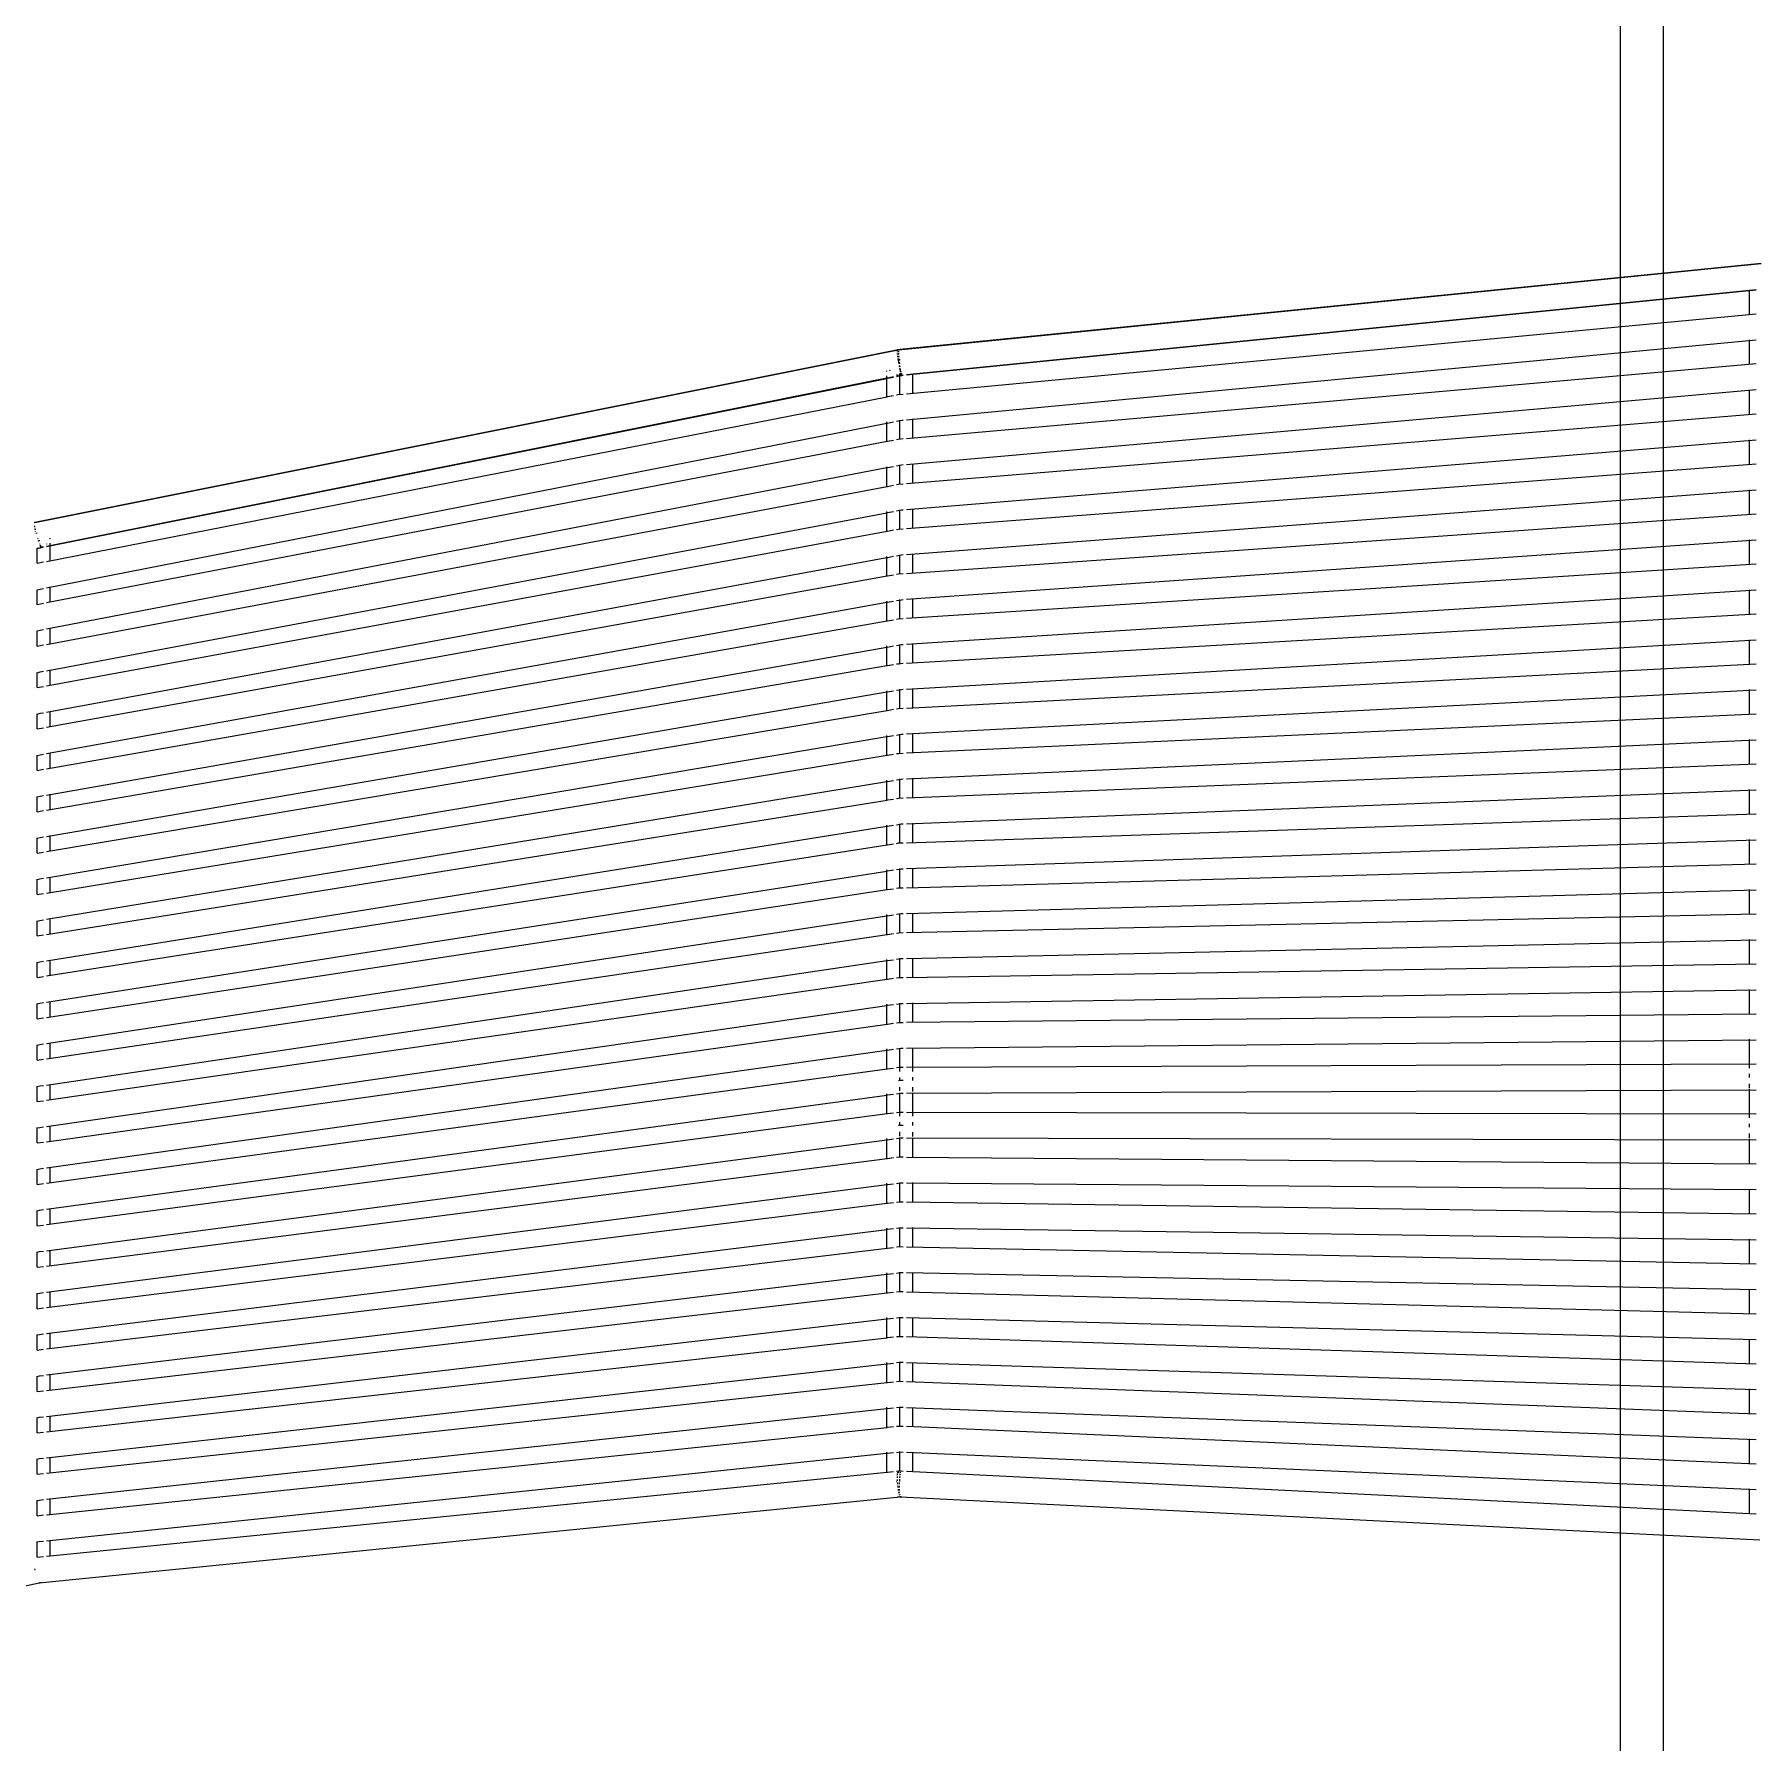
# Model space of a CAD drawing. Header units: millimetres. Extents: x 886808 to 1650903, y -1008069 to 230892.
# Drawn here: x 1043483 to 1045481, y -407367 to -405387 of the extents above; entities that cross this region are included whole.
import ezdxf

# ---------------------------------------------------------------- set-up
doc = ezdxf.new("R2010")
doc.units = ezdxf.units.MM
doc.layers.get('0').update_dxf_attribs({"lineweight": 0})
doc.layers.add('03- Net Cua- 153', color=153, linetype='Continuous', lineweight=9)
doc.layers.add('A_Dim', color=8, linetype='Continuous', lineweight=5)

# ---------------------------------------------------------------- blocks, each defined once
blk = doc.blocks.new('A$C14C457CE')
for p, q in [((3813.5, 3730), (4813.5, 3830)), ((4813.5, 3830), (3815.1, 3730.1)), ((3822.5, 3700.8), (4807.5, 3799.3)), ((4807.5, 3799.3), (3822.5, 3700.8)), ((4800, 3798.6), (4800, 3799.2)), ((4800, 3798.5), (4800, 3798.6)), ((4800, 3770.8), (4800, 3798.5)), ((3822.5, 3678.9), (4807.5, 3771.5)), ((3822.5, 3648.8), (4807.5, 3741.3)), ((4800, 3740.6), (4800, 3741.3)), ((4800, 3712.8), (4800, 3740.6)), ((2812.1, 3529.8), (3811, 3729.5)), ((3811, 3729.5), (2812.2, 3529.7)), ((3810.2, 3729.2), (3811.1, 3729.6)), ((3811.1, 3729.6), (3812, 3729.7)), ((3811.6, 3729.7), (3812.1, 3729.8)), ((3811.7, 3728), (3811.7, 3727.9)), ((3811.7, 3727.9), (3811.8, 3727)), ((3811.8, 3729.4), (3811.8, 3729.3)), ((3811.8, 3729.3), (3811.8, 3728.8)), ((3812, 3729.7), (3811.9, 3729.6)), ((3811.9, 3725.8), (3811.9, 3725.5)), ((3811.9, 3725.5), (3812, 3724.4)), ((3812.1, 3729.8), (3812, 3729.8)), ((3812, 3729.8), (3812.1, 3729.8)), ((3812, 3729.8), (3812, 3729.7)), ((3812, 3729.8), (3812.1, 3729.8)), ((3812.1, 3729.6), (3812, 3729.7)), ((3812.3, 3729.6), (3812.1, 3729.8)), ((3812.1, 3729.8), (3812.1, 3729.8)), ((3812.9, 3729.9), (3812.2, 3729.7)), ((3812.2, 3729.7), (3812.8, 3729.8)), ((3812.2, 3722.9), (3812.3, 3722.5)), ((3812.3, 3722.5), (3812.5, 3721.2)), ((3812.7, 3719.9), (3812.8, 3718.9)), ((3812.8, 3718.9), (3813.3, 3716.1)), ((3813.5, 3730), (3812.9, 3729.9)), ((3812.9, 3718.4), (3813.4, 3718.4)), ((3813.3, 3728.3), (3813.3, 3728)), ((3813.3, 3728), (3813.4, 3727.2)), ((3813.4, 3729.6), (3813.4, 3729.5)), ((3813.4, 3729.5), (3813.4, 3729)), ((3813.4, 3726), (3813.4, 3725.7)), ((3813.4, 3725.7), (3813.5, 3724.6)), ((3813.4, 3715.6), (3813.5, 3715.1)), ((3813.5, 3730), (3813.5, 3730)), ((3813.5, 3730), (3813.5, 3730)), ((3813.5, 3730), (3813.5, 3729.9)), ((3813.9, 3730), (3813.5, 3730)), ((3813.5, 3715.1), (3813.8, 3713.7)), ((3813.6, 3723), (3813.6, 3722.6)), ((3813.6, 3722.6), (3813.7, 3721.3)), ((3813.6, 3718.4), (3813.9, 3718.5)), ((3813.8, 3719.5), (3813.9, 3719)), ((3813.9, 3730), (3815, 3730.1)), ((3813.9, 3719), (3814, 3717.6)), ((3814.2, 3715.7), (3814.3, 3715.1)), ((3814.3, 3715.1), (3814.4, 3713.7)), ((3814.6, 3718.5), (3815, 3718.5)), ((3815, 3730.1), (3815.1, 3730.1)), ((3815, 3718.5), (3815.2, 3718.5)), ((3800, 3696.9), (2825.6, 3502)), ((2825.6, 3501.9), (3800, 3696.8)), ((3800, 3704.7), (3800, 3705.7)), ((3800, 3675.5), (3800, 3699.6)), ((3807.5, 3698.4), (3800.5, 3697)), ((3800.5, 3696.9), (3807.5, 3698.3)), ((3803.7, 3705.5), (3803, 3706.3)), ((3813.1, 3700.4), (3811.1, 3700.6)), ((3811.1, 3699), (3817.2, 3700.3)), ((3817.1, 3700.3), (3811.1, 3699.1)), ((3814.2, 3711.8), (3814.3, 3711.3)), ((3814.3, 3711.3), (3814.6, 3710)), ((3814.6, 3711.8), (3814.7, 3711.2)), ((3814.7, 3711.2), (3814.8, 3710)), ((3814.9, 3708.7), (3815, 3708.5)), ((3815, 3708.4), (3815, 3708.2)), ((3815, 3707.7), (3815, 3708.4)), ((3815, 3707.7), (3815, 3708.4)), ((3815, 3708.2), (3815, 3708.2)), ((3815, 3708.2), (3815.2, 3707.8)), ((3815, 3708.2), (3815.1, 3707.7)), ((3815, 3700.7), (3815, 3702.6)), ((3815, 3700.7), (3815, 3702.6)), ((3815, 3678.2), (3815, 3700.4)), ((3815, 3678.2), (3815, 3699.9)), ((3815.1, 3707.6), (3815.4, 3705.4)), ((3815.2, 3707.7), (3815.5, 3706.7)), ((3815.5, 3705), (3815.5, 3704.6)), ((3815.5, 3704.6), (3815.6, 3703.8)), ((3815.8, 3702.8), (3815.9, 3702.2)), ((3815.9, 3705.1), (3816, 3704.7)), ((3815.9, 3702.2), (3816.2, 3701)), ((3816, 3704.6), (3816.3, 3704)), ((3816.2, 3702.7), (3816.4, 3701)), ((3816.2, 3700.8), (3816.2, 3700.7)), ((3816.2, 3700.7), (3816.3, 3700.6)), ((3816.6, 3701.1), (3816.6, 3701.3)), ((3816.6, 3700.2), (3818.9, 3700.4)), ((3816.7, 3702.6), (3816.8, 3702.4)), ((3816.8, 3702.4), (3816.9, 3702)), ((3818.9, 3700.5), (3817.1, 3700.3)), ((3817.2, 3700.3), (3817.7, 3700.4)), ((3817.4, 3701), (3817.4, 3700.9)), ((3817.4, 3700.9), (3817.5, 3700.8)), ((4807.5, 3713.5), (3822.5, 3626.8)), ((3830, 3701.6), (3830, 3701.8)), ((3830, 3701.5), (3830, 3701.6)), ((3830, 3679.6), (3830, 3701.5)), ((2825.6, 3484.5), (3800.2, 3675.5)), ((3800.5, 3675.6), (3807.5, 3676.9)), ((3811.1, 3677.6), (3812.8, 3678)), ((3812.8, 3678), (3818.9, 3678.5)), ((4807.5, 3683.4), (3822.5, 3596.7)), ((4800, 3682.8), (4800, 3683.4)), ((4800, 3654.9), (4800, 3682.8)), ((3822.5, 3574.8), (4807.5, 3655.5)), ((2825.6, 3453.9), (3800, 3644.9)), ((3800, 3623.5), (3800, 3646.2)), ((3800.5, 3645), (3807.5, 3646.4)), ((3811.1, 3647.1), (3817.2, 3648.2)), ((3815, 3626.2), (3815, 3648.3)), ((3815, 3626.2), (3815, 3647.8)), ((3817.2, 3648.2), (3818.9, 3648.4)), ((3830, 3649.5), (3830, 3649.8)), ((3830, 3627.5), (3830, 3649.5)), ((3800.1, 3623.5), (2825.6, 3436.4)), ((3807.5, 3624.9), (3800.5, 3623.6)), ((3813, 3626), (3811.1, 3625.6)), ((3818.9, 3626.5), (3813, 3626)), ((3822.5, 3544.7), (4807.5, 3625.4)), ((4800, 3624.8), (4800, 3625.4)), ((4800, 3597), (4800, 3624.8)), ((3817, 3596.2), (3811.1, 3595.1)), ((3815, 3574.2), (3815, 3596.4)), ((3815, 3574.2), (3815, 3595.9)), ((3818.9, 3596.4), (3817, 3596.2)), ((3822.5, 3522.7), (4807.5, 3597.6)), ((3830, 3597.4), (3830, 3597.7)), ((3830, 3575.4), (3830, 3597.4)), ((3800, 3593), (2825.6, 3405.9)), ((3800, 3571.6), (3800, 3594.2)), ((3807.5, 3594.4), (3800.5, 3593.1)), ((2825.6, 3388.4), (3800.2, 3571.6)), ((3800.5, 3571.6), (3807.5, 3573)), ((3811.1, 3573.6), (3813, 3574)), ((3813, 3574), (3818.9, 3574.5)), ((3822.5, 3492.6), (4807.5, 3567.5)), ((4800, 3566.9), (4800, 3567.5)), ((4800, 3539.1), (4800, 3566.9)), ((2825.6, 3357.8), (3800, 3541)), ((3800, 3519.6), (3800, 3542.4)), ((3800.5, 3541.1), (3807.5, 3542.4)), ((3811.1, 3543.1), (3817, 3544.2)), ((3815, 3522.2), (3815, 3544.3)), ((3815, 3522.2), (3815, 3543.8)), ((3817, 3544.2), (3818.9, 3544.4)), ((3822.5, 3470.7), (4807.5, 3539.6)), ((3830, 3545.3), (3830, 3545.6)), ((3830, 3523.3), (3830, 3545.3)), ((2812, 3529.7), (2811.6, 3529.7)), ((2812, 3529.8), (2811.9, 3529.6)), ((2811.9, 3525.8), (2811.9, 3525.5)), ((2811.9, 3525.5), (2812, 3524.4)), ((2812.1, 3529.8), (2812, 3529.8)), ((2812, 3529.8), (2812.1, 3529.8)), ((2812.1, 3529.8), (2812, 3529.8)), ((2812.1, 3529.6), (2812, 3529.7)), ((2812.1, 3529.8), (2812.1, 3529.8)), ((2812.3, 3529.6), (2812.1, 3529.8)), ((2812.1, 3522.8), (2812.2, 3522.3)), ((2812.2, 3529.7), (2814, 3530)), ((2812.2, 3522.9), (2812.3, 3522.5)), ((2812.2, 3522.3), (2812.4, 3521.7)), ((2812.3, 3522.5), (2812.5, 3521.2)), ((2812.7, 3519.4), (2812.8, 3518.9)), ((2813.5, 3517.5), (2815, 3517.6)), ((2825.6, 3340.3), (3800.2, 3519.6)), ((3800.5, 3519.7), (3807.5, 3521)), ((3811.1, 3521.6), (3813.1, 3522)), ((3813.1, 3522), (3818.9, 3522.4)), ((2815, 3499.5), (2818.4, 3500.5)), ((2818.4, 3500.5), (2815, 3499.5)), ((2815, 3482.4), (2815, 3499.8)), ((2815, 3482.4), (2815, 3499.5)), ((2815.4, 3511.5), (2815.4, 3511.4)), ((2815.4, 3511.4), (2815.6, 3510.7)), ((2816.2, 3508.9), (2816.3, 3508.5)), ((2816.2, 3508.9), (2816.5, 3508)), ((2816.8, 3509), (2817.1, 3508.1)), ((2817.7, 3508.3), (2817.5, 3509.2)), ((2817.7, 3508.3), (2817.5, 3509.2)), ((2817.5, 3505), (2817.5, 3505)), ((2817.5, 3505), (2817.6, 3504.7)), ((2818.1, 3503.2), (2818.3, 3502.7)), ((2818.2, 3503), (2818.2, 3503.2)), ((2818.3, 3502.7), (2818.8, 3501.5)), ((2818.5, 3500.6), (2818.4, 3500.5)), ((2818.4, 3500.5), (2818.6, 3500.5)), ((2818.5, 3503.3), (2819.1, 3501.6)), ((2822.5, 3501.4), (2818.5, 3500.6)), ((2818.6, 3500.5), (2818.7, 3500.5)), ((2818.7, 3500.5), (2822.5, 3501.3)), ((2818.7, 3500.5), (2819.2, 3500.7)), ((2819.1, 3502.7), (2818.9, 3503.4)), ((2818.9, 3501.3), (2819, 3501.2)), ((2819, 3501.2), (2819, 3501.2)), ((2819.3, 3501.6), (2819.1, 3502.7)), ((2825.8, 3504.8), (2825.6, 3504.5)), ((2829.5, 3511.2), (2829.2, 3510.6)), ((2829.5, 3511.6), (2829.5, 3511.2)), ((2830, 3510.7), (2830, 3511.7)), ((2830, 3503.7), (2830, 3505.6)), ((2830, 3502.8), (2830, 3502.9)), ((2830, 3485.3), (2830, 3502.8)), ((3822.5, 3440.6), (4807.5, 3509.6)), ((4800, 3509), (4800, 3509.6)), ((4800, 3481.2), (4800, 3509)), ((2815, 3482.4), (2822.5, 3483.9)), ((2825.6, 3309.8), (3800, 3489.1)), ((3800, 3467.7), (3800, 3490.4)), ((3800.5, 3489.2), (3807.5, 3490.5)), ((3811.1, 3491.1), (3816.9, 3492.2)), ((3815, 3470.1), (3815, 3492.3)), ((3815, 3470.1), (3815, 3491.9)), ((3816.9, 3492.2), (3818.9, 3492.4)), ((3822.5, 3418.6), (4807.5, 3481.7)), ((3830, 3493.2), (3830, 3493.5)), ((3830, 3471.2), (3830, 3493.2)), ((2825.6, 3292.3), (3800.2, 3467.7)), ((3800.5, 3467.7), (3807.5, 3469)), ((3811.1, 3469.7), (3813.1, 3470)), ((3813.1, 3470), (3818.9, 3470.4)), ((2815, 3451.5), (2818.6, 3452.5)), ((2815, 3434.4), (2815, 3451.8)), ((2815, 3434.4), (2815, 3451.5)), ((2822.5, 3435.8), (2815, 3434.4)), ((2818.6, 3452.5), (2822.5, 3453.3)), ((2825.6, 3261.8), (3800, 3437.2)), ((2830, 3454.8), (2830, 3454.9)), ((2830, 3437.2), (2830, 3454.8)), ((3800, 3415.7), (3800, 3438.5)), ((3800.5, 3437.3), (3807.5, 3438.5)), ((3811.1, 3439.2), (3816.9, 3440.2)), ((3815, 3418.1), (3815, 3440.3)), ((3815, 3418.1), (3815, 3439.9)), ((3816.9, 3440.2), (3818.9, 3440.3)), ((3822.5, 3388.6), (4807.5, 3451.6)), ((3830, 3441.1), (3830, 3441.4)), ((3830, 3419.1), (3830, 3441.1)), ((4800, 3451.1), (4800, 3451.7)), ((4800, 3423.3), (4800, 3451.1)), ((2825.6, 3244.2), (3800.2, 3415.7)), ((3800.5, 3415.8), (3807.5, 3417)), ((3811.1, 3417.7), (3813.2, 3418)), ((3813.2, 3418), (3818.9, 3418.4)), ((3822.5, 3366.6), (4807.5, 3423.7)), ((2818.5, 3404.5), (2815, 3403.5)), ((2815, 3386.4), (2815, 3403.9)), ((2815, 3386.4), (2815, 3403.5)), ((2822.5, 3405.3), (2818.5, 3404.5)), ((2830, 3389.2), (2830, 3406.7)), ((2815, 3386.4), (2822.5, 3387.8)), ((2825.6, 3213.7), (3800, 3385.2)), ((3800, 3363.7), (3800, 3386.6)), ((3800.5, 3385.3), (3807.5, 3386.6)), ((3811.1, 3387.2), (3816.8, 3388.2)), ((3815, 3366.1), (3815, 3388.3)), ((3815, 3366.1), (3815, 3387.9)), ((3816.8, 3388.2), (3818.9, 3388.3)), ((3822.5, 3336.5), (4807.5, 3393.7)), ((3830, 3389), (3830, 3389.4)), ((3830, 3367), (3830, 3389)), ((4800, 3393.2), (4800, 3393.8)), ((4800, 3365.3), (4800, 3393.2)), ((2815, 3355.5), (2818.5, 3356.5)), ((2815, 3338.4), (2815, 3355.9)), ((2818.5, 3356.5), (2822.5, 3357.3)), ((2825.6, 3196.2), (3800, 3363.7)), ((2830, 3358.7), (2830, 3358.8)), ((2830, 3341.1), (2830, 3358.7)), ((3800, 3363.7), (3800.2, 3363.8)), ((3800.5, 3363.8), (3807.5, 3365)), ((3811.1, 3365.7), (3813.3, 3366)), ((3813.3, 3366), (3818.9, 3366.4)), ((3822.5, 3314.5), (4807.5, 3365.7)), ((2815, 3338.4), (2815, 3355.5)), ((2815, 3338.4), (2822.5, 3339.7)), ((3811.1, 3335.2), (3816.7, 3336.2)), ((3815, 3314.1), (3815, 3336.4)), ((3815, 3314.1), (3815, 3335.9)), ((3816.7, 3336.2), (3818.9, 3336.3)), ((3822.5, 3284.5), (4807.5, 3335.7)), ((3830, 3337), (3830, 3337.3)), ((3830, 3314.9), (3830, 3337)), ((4800, 3335.3), (4800, 3335.9)), ((2825.6, 3165.7), (3800, 3333.3)), ((3800, 3311.8), (3800, 3334.7)), ((3800.5, 3333.4), (3807.5, 3334.6)), ((4800, 3307.4), (4800, 3335.3)), ((2815, 3307.5), (2818.4, 3308.5)), ((2815, 3290.4), (2815, 3308)), ((2815, 3290.4), (2815, 3308)), ((2818.4, 3308.5), (2822.5, 3309.2)), ((2825.6, 3148.1), (3800.2, 3311.8)), ((2830, 3310.6), (2830, 3310.7)), ((2830, 3293.1), (2830, 3310.6)), ((3800.5, 3311.9), (3807.5, 3313.1)), ((3811.1, 3313.7), (3813.3, 3314)), ((3813.3, 3314), (3818.9, 3314.3)), ((3822.5, 3262.5), (4807.5, 3307.8)), ((2815, 3290.4), (2822.5, 3291.7)), ((2825.6, 3117.7), (3800, 3281.4)), ((3800, 3259.8), (3800, 3282.8)), ((3800.5, 3281.5), (3807.5, 3282.6)), ((3811.1, 3283.2), (3816.7, 3284.2)), ((3815, 3262.1), (3815, 3284.4)), ((3815, 3262.1), (3815, 3283.9)), ((3816.7, 3284.2), (3818.9, 3284.3)), ((3822.5, 3232.4), (4807.5, 3277.8)), ((3830, 3284.9), (3830, 3285.2)), ((3830, 3262.8), (3830, 3284.9)), ((4800, 3277.4), (4800, 3278)), ((4800, 3249.5), (4800, 3277.4)), ((2815, 3259.5), (2818.4, 3260.5)), ((2815, 3242.3), (2815, 3259.9)), ((2815, 3242.3), (2815, 3259.5)), ((2818.4, 3260.5), (2822.5, 3261.2)), ((2825.6, 3100), (3800.2, 3259.9)), ((2830, 3262.6), (2830, 3262.7)), ((2830, 3245), (2830, 3262.6)), ((3800.5, 3259.9), (3807.5, 3261.1)), ((3811.1, 3261.7), (3813.4, 3262)), ((3813.4, 3262), (3818.9, 3262.3)), ((2815, 3242.3), (2822.5, 3243.7)), ((3822.5, 3210.4), (4807.5, 3249.8)), ((2825.6, 3069.7), (3800, 3229.5)), ((3800, 3207.9), (3800, 3230.9)), ((3800.5, 3229.5), (3807.5, 3230.7)), ((3811.1, 3231.3), (3816.6, 3232.2)), ((3815, 3210.1), (3815, 3232.4)), ((3815, 3210.1), (3815, 3231.9)), ((3816.6, 3232.2), (3818.9, 3232.3)), ((3822.5, 3180.4), (4807.5, 3219.8)), ((3830, 3232.8), (3830, 3233.1)), ((3830, 3210.7), (3830, 3232.8)), ((4800, 3219.5), (4800, 3220.1)), ((4800, 3191.6), (4800, 3219.5)), ((2815, 3211.5), (2818.3, 3212.5)), ((2815, 3194.3), (2815, 3211.9)), ((2815, 3194.3), (2815, 3211.5)), ((2818.3, 3212.5), (2822.5, 3213.2)), ((2825.6, 3052), (3800.2, 3207.9)), ((2830, 3214.5), (2830, 3214.6)), ((2830, 3196.9), (2830, 3214.5)), ((3800.5, 3208), (3807.5, 3209.1)), ((3811.1, 3209.7), (3813.5, 3210.1)), ((3813.5, 3210.1), (3818.9, 3210.3)), ((2815, 3194.3), (2822.5, 3195.6)), ((2825.6, 3021.6), (3800, 3177.5)), ((3800, 3155.9), (3800, 3178.9)), ((3800.5, 3177.6), (3807.5, 3178.7)), ((3811.1, 3179.3), (3816.5, 3180.2)), ((3815, 3158.1), (3815, 3180.4)), ((3815, 3158.1), (3815, 3179.9)), ((3816.5, 3180.2), (3818.9, 3180.3)), ((3822.5, 3158.4), (4807.5, 3191.9)), ((3830, 3180.7), (3830, 3181)), ((3830, 3158.6), (3830, 3180.7)), ((2815, 3163.6), (2818.3, 3164.5)), ((2815, 3146.3), (2815, 3163.9)), ((2815, 3146.3), (2815, 3163.6)), ((2818.3, 3164.5), (2822.5, 3165.2)), ((2825.6, 3003.9), (3800.2, 3156)), ((2830, 3166.5), (2830, 3166.6)), ((2830, 3148.8), (2830, 3166.5)), ((3800.5, 3156), (3807.5, 3157.1)), ((3811.1, 3157.7), (3813.5, 3158.1)), ((3813.5, 3158.1), (3818.9, 3158.2)), ((3822.5, 3128.4), (4807.5, 3161.9)), ((4800, 3161.6), (4800, 3162.2)), ((4800, 3133.7), (4800, 3161.6)), ((2815, 3146.3), (2822.5, 3147.6)), ((2815, 3115.6), (2818.2, 3116.4)), ((2815, 3098.3), (2815, 3116)), ((2818.2, 3116.4), (2822.5, 3117.2)), ((2825.6, 2973.6), (3800, 3125.6)), ((2830, 3118.4), (2830, 3118.5)), ((2830, 3100.8), (2830, 3118.4)), ((3800, 3104), (3800, 3127)), ((3800.5, 3125.7), (3807.5, 3126.8)), ((3811.1, 3127.3), (3816.5, 3128.2)), ((3815, 3106.1), (3815, 3128.4)), ((3815, 3106.1), (3815, 3127.9)), ((3816.5, 3128.2), (3818.9, 3128.2)), ((3822.5, 3106.3), (4807.5, 3133.9)), ((3830, 3128.6), (3830, 3128.9)), ((3830, 3106.5), (3830, 3128.6)), ((2815, 3098.3), (2815, 3115.6)), ((2815, 3098.3), (2822.5, 3099.5)), ((2825.6, 2955.9), (3800.2, 3104)), ((3800.5, 3104.1), (3807.5, 3105.1)), ((3811.1, 3105.7), (3813.6, 3106.1)), ((3813.6, 3106.1), (3818.9, 3106.2)), ((3822.5, 3076.3), (4807.5, 3103.9)), ((4800, 3103.7), (4800, 3104.2)), ((4800, 3075.8), (4800, 3103.7)), ((3811.1, 3075.4), (3816.4, 3076.2)), ((3815, 3054.1), (3815, 3076.4)), ((3815, 3054.1), (3815, 3075.9)), ((3816.4, 3076.2), (3818.9, 3076.2)), ((3822.5, 3054.3), (4807.5, 3075.9)), ((3830, 3076.5), (3830, 3076.8)), ((3830, 3054.4), (3830, 3076.5)), ((2815, 3067.6), (2818.2, 3068.4)), ((2815, 3050.3), (2815, 3068)), ((2815, 3050.3), (2815, 3067.6)), ((2818.2, 3068.4), (2822.5, 3069.1)), ((2825.6, 2925.6), (3800, 3073.7)), ((2830, 3052.7), (2830, 3070.4)), ((2830, 3070.4), (2830, 3070.4)), ((3800, 3052.1), (3800, 3075.1)), ((3800.5, 3073.7), (3807.5, 3074.8)), ((2815, 3050.3), (2822.5, 3051.5)), ((2825.6, 2907.8), (3800.2, 3052.1)), ((3800.5, 3052.1), (3807.5, 3053.2)), ((3811.1, 3053.7), (3813.7, 3054.1)), ((3813.7, 3054.1), (3818.9, 3054.2)), ((3822.5, 3024.3), (4807.5, 3046)), ((4800, 3045.8), (4800, 3046.3)), ((4800, 3017.9), (4800, 3045.8)), ((2815, 3019.6), (2818.1, 3020.4)), ((2815, 3002.3), (2815, 3020)), ((2815, 3002.3), (2815, 3019.6)), ((2818.1, 3020.4), (2822.5, 3021.1)), ((2825.6, 2877.5), (3800, 3021.7)), ((2830, 3022.3), (2830, 3022.4)), ((2830, 3004.6), (2830, 3022.3)), ((3800, 3000.1), (3800, 3023.2)), ((3800.5, 3021.8), (3807.5, 3022.8)), ((3811.1, 3023.4), (3816.3, 3024.1)), ((3815, 3002.1), (3815, 3024.4)), ((3815, 3002.1), (3815, 3024)), ((3816.3, 3024.1), (3818.9, 3024.2)), ((3822.5, 3002.2), (4807.5, 3018)), ((3830, 3024.4), (3830, 3024.7)), ((3830, 3002.3), (3830, 3024.4)), ((2815, 3002.3), (2822.5, 3003.5)), ((2825.6, 2859.8), (3800.2, 3000.1)), ((3800.5, 3000.2), (3807.5, 3001.2)), ((3811.1, 3001.7), (3813.8, 3002.1)), ((3813.8, 3002.1), (3818.9, 3002.2)), ((3822.5, 2972.2), (4807.5, 2988)), ((4800, 2987.9), (4800, 2988.4)), ((4800, 2960), (4800, 2987.9)), ((2815, 2971.6), (2818.1, 2972.4)), ((2815, 2954.3), (2815, 2972)), ((2815, 2954.3), (2815, 2971.6)), ((2818.1, 2972.4), (2822.5, 2973.1)), ((2825.6, 2829.5), (3800, 2969.8)), ((2830, 2956.6), (2830, 2974.3)), ((2830, 2974.3), (2830, 2974.3)), ((3800, 2948.2), (3800, 2971.3)), ((3800.5, 2969.9), (3807.5, 2970.9)), ((3811.1, 2971.4), (3816.2, 2972.1)), ((3815, 2950.1), (3815, 2972.4)), ((3815, 2950.1), (3815, 2972)), ((3816.2, 2972.1), (3818.9, 2972.2)), ((3822.5, 2950.2), (4807.5, 2960)), ((3830, 2972.4), (3830, 2972.7)), ((3830, 2950.3), (3830, 2972.4)), ((2815, 2954.3), (2822.5, 2955.4)), ((2825.6, 2811.7), (3800.2, 2948.2)), ((3800.5, 2948.2), (3807.5, 2949.2)), ((3811.1, 2949.7), (3813.8, 2950.1)), ((3813.8, 2950.1), (3818.9, 2950.1)), ((2815, 2923.6), (2818, 2924.4)), ((2815, 2906.3), (2815, 2924)), ((2815, 2906.3), (2815, 2923.6)), ((2818, 2924.4), (2822.5, 2925.1)), ((2825.6, 2781.5), (3800, 2917.9)), ((2830, 2926.2), (2830, 2926.3)), ((2830, 2908.5), (2830, 2926.2)), ((3800, 2896.2), (3800, 2919.4)), ((3800.5, 2917.9), (3807.5, 2918.9)), ((3811.1, 2919.4), (3816.2, 2920.1)), ((3815, 2893.3), (3815, 2920.4)), ((3815, 2893.3), (3815, 2920)), ((3816.2, 2920.1), (3818.9, 2920.2)), ((3822.5, 2920.2), (4807.5, 2930)), ((3830, 2920.3), (3830, 2920.6)), ((3830, 2898.2), (3830, 2920.3)), ((4800, 2930), (4800, 2930.5)), ((4800, 2902), (4800, 2930)), ((2815, 2906.3), (2822.5, 2907.4)), ((2825.6, 2763.7), (3800.2, 2896.2)), ((3800.5, 2896.3), (3807.5, 2897.2)), ((3811.1, 2897.7), (3813.9, 2898.1)), ((3813.9, 2898.1), (3818.9, 2898.1)), ((3822.5, 2898.1), (4807.5, 2902.1)), ((3830, 2893.3), (3830, 2898.2)), ((4800, 2897.2), (4800, 2902)), ((2815, 2875.6), (2818, 2876.4)), ((2818, 2876.4), (2822.5, 2877.1)), ((2830, 2860.4), (2830, 2878.2)), ((2830, 2878.2), (2830, 2878.2)), ((3813.4, 2882.9), (3815, 2883.1)), ((3815, 2882.5), (3815, 2886.4)), ((3815, 2882.5), (3815, 2886.4)), ((3815, 2883.1), (3818.9, 2883.1)), ((3830, 2882.6), (3830, 2886.5)), ((4800, 2886.4), (4800, 2890.3)), ((4800, 2873.8), (4800, 2879)), ((2815, 2858.3), (2815, 2876)), ((2815, 2858.3), (2815, 2875.6)), ((2815, 2858.3), (2822.5, 2859.3)), ((2825.6, 2733.4), (3800, 2865.9)), ((3800, 2844.3), (3800, 2867.4)), ((3800.5, 2866), (3807.5, 2867)), ((3811.1, 2867.4), (3816.1, 2868.1)), ((3815, 2870.6), (3815, 2875.1)), ((3815, 2870.6), (3815, 2875.1)), ((3815, 2841.3), (3815, 2868.5)), ((3815, 2841.3), (3815, 2868)), ((3816.1, 2868.1), (3818.9, 2868.1)), ((3822.5, 2868.2), (4807.5, 2872.1)), ((3830, 2869.9), (3830, 2875.2)), ((3830, 2868.2), (3830, 2868.5)), ((3830, 2846.1), (3830, 2868.2)), ((4800, 2872.1), (4800, 2872.6)), ((4800, 2844.1), (4800, 2872.1)), ((2825.6, 2715.6), (3800.2, 2844.3)), ((3800.5, 2844.3), (3807.5, 2845.2)), ((3811.1, 2845.7), (3814, 2846.1)), ((3814, 2846.1), (3818.9, 2846.1)), ((3822.5, 2846.1), (4807.5, 2844.1)), ((3830, 2841.2), (3830, 2846.1)), ((4800, 2839.3), (4800, 2844.1)), ((2815, 2827.7), (2817.9, 2828.4)), ((2815, 2810.3), (2815, 2828.1)), ((2815, 2810.3), (2815, 2828.1)), ((2817.9, 2828.4), (2822.5, 2829)), ((2830, 2830.1), (2830, 2830.2)), ((2830, 2812.4), (2830, 2830.1)), ((3813.4, 2830.9), (3815, 2831.1)), ((3815, 2830.5), (3815, 2834.4)), ((3815, 2830.5), (3815, 2834.4)), ((3815, 2831.1), (3818.9, 2831.1)), ((3815, 2818.3), (3815, 2823.1)), ((3815, 2818.3), (3815, 2823.1)), ((3815, 2794.1), (3815, 2816.5)), ((3830, 2830.4), (3830, 2834.3)), ((3830, 2817.8), (3830, 2823)), ((3830, 2816.1), (3830, 2816.4)), ((4800, 2828.5), (4800, 2832.4)), ((4800, 2815.8), (4800, 2821.1)), ((2815, 2810.3), (2822.5, 2811.3)), ((2825.6, 2685.4), (3800, 2814)), ((3800, 2792.3), (3800, 2815.5)), ((3800.5, 2814.1), (3807.5, 2815)), ((3811.1, 2815.5), (3816, 2816.1)), ((3815, 2794.1), (3815, 2816)), ((3816, 2816.1), (3818.9, 2816.1)), ((3822.5, 2816.1), (4807.5, 2814.1)), ((3830, 2794), (3830, 2816.1)), ((4800, 2814.2), (4800, 2814.7)), ((4800, 2786.2), (4800, 2814.2)), ((2815, 2779.7), (2817.9, 2780.4)), ((2815, 2762.2), (2815, 2780)), ((2815, 2762.2), (2815, 2779.7)), ((2817.9, 2780.4), (2822.5, 2781)), ((2825.6, 2667.6), (3800.2, 2792.3)), ((2830, 2764.3), (2830, 2782.1)), ((2830, 2782.1), (2830, 2782.1)), ((3800.5, 2792.4), (3807.5, 2793.3)), ((3811.1, 2793.7), (3814, 2794.1)), ((3814, 2794.1), (3818.9, 2794.1)), ((3822.5, 2794), (4807.5, 2786.2)), ((2815, 2762.2), (2822.5, 2763.3)), ((2825.6, 2637.4), (3800, 2762.1)), ((3800, 2740.4), (3800, 2763.6)), ((3800.5, 2762.1), (3807.5, 2763)), ((3811.1, 2763.5), (3816, 2764.1)), ((3815, 2742.1), (3815, 2764.5)), ((3815, 2742.1), (3815, 2764)), ((3816, 2764.1), (3818.9, 2764.1)), ((3822.5, 2764.1), (4807.5, 2756.2)), ((3830, 2764), (3830, 2764.3)), ((3830, 2741.9), (3830, 2764)), ((4800, 2756.2), (4800, 2756.8)), ((2825.6, 2619.5), (3800.2, 2740.4)), ((3800.5, 2740.4), (3807.5, 2741.3)), ((3811.1, 2741.7), (3814.1, 2742.1)), ((3814.1, 2742.1), (3818.9, 2742)), ((3822.5, 2742), (4807.5, 2728.2)), ((4800, 2728.3), (4800, 2756.2)), ((2815, 2731.7), (2817.8, 2732.4)), ((2815, 2714.2), (2815, 2732.1)), ((2815, 2714.2), (2815, 2731.7)), ((2817.8, 2732.4), (2822.5, 2733)), ((2830, 2734), (2830, 2734.1)), ((2830, 2716.2), (2830, 2734)), ((2815, 2714.2), (2822.5, 2715.2)), ((2825.6, 2589.3), (3800, 2710.1)), ((3800, 2688.4), (3800, 2711.7)), ((3800.5, 2710.2), (3807.5, 2711.1)), ((3811.1, 2711.5), (3815.9, 2712.1)), ((3815, 2690.1), (3815, 2712.5)), ((3815, 2690.1), (3815, 2712)), ((3815.9, 2712.1), (3818.9, 2712.1)), ((3822.5, 2712), (4807.5, 2698.2)), ((3830, 2711.9), (3830, 2712.2)), ((3830, 2689.8), (3830, 2711.9)), ((4800, 2698.3), (4800, 2698.8)), ((4800, 2670.4), (4800, 2698.3)), ((2815, 2683.7), (2817.8, 2684.4)), ((2815, 2666.2), (2815, 2684.1)), ((2815, 2666.2), (2815, 2683.7)), ((2817.8, 2684.4), (2822.5, 2685)), ((2825.6, 2571.5), (3800.2, 2688.4)), ((2830, 2668.1), (2830, 2686)), ((2830, 2686), (2830, 2686)), ((3800.5, 2688.5), (3807.5, 2689.3)), ((3811.1, 2689.7), (3814.2, 2690.1)), ((3814.2, 2690.1), (3818.9, 2690)), ((3822.5, 2689.9), (4807.5, 2670.2)), ((2815, 2666.2), (2822.5, 2667.2)), ((2825.6, 2541.3), (3800, 2658.2)), ((3800, 2636.5), (3800, 2659.7)), ((3800.5, 2658.3), (3807.5, 2659.1)), ((3811.1, 2659.5), (3815.8, 2660.1)), ((3815, 2638.1), (3815, 2660.5)), ((3815, 2638.1), (3815, 2660)), ((3815.8, 2660.1), (3818.9, 2660)), ((3822.5, 2660), (4807.5, 2640.3)), ((3830, 2659.8), (3830, 2660.1)), ((3830, 2637.7), (3830, 2659.8)), ((2817.7, 2636.3), (2822.5, 2637)), ((2830, 2637.9), (2830, 2638)), ((2830, 2620.1), (2830, 2637.9)), ((3800.5, 2636.5), (3807.5, 2637.3)), ((3811.1, 2637.8), (3814.3, 2638.1)), ((3814.3, 2638.1), (3818.9, 2638)), ((3822.5, 2637.9), (4807.5, 2612.3)), ((4800, 2640.4), (4800, 2640.9)), ((4800, 2612.5), (4800, 2640.4)), ((2815, 2635.7), (2817.7, 2636.3)), ((2815, 2618.2), (2815, 2636.1)), ((2815, 2618.2), (2815, 2635.7)), ((2815, 2618.2), (2822.5, 2619.1)), ((2825.6, 2523.4), (3800.2, 2636.5)), ((2825.6, 2493.2), (3800, 2606.3)), ((3800, 2584.5), (3800, 2607.8)), ((3800.5, 2606.3), (3807.5, 2607.1)), ((3811.1, 2607.6), (3815.7, 2608.1)), ((3815, 2586.1), (3815, 2608.5)), ((3815, 2586.1), (3815, 2608)), ((3815.7, 2608.1), (3818.9, 2608)), ((3822.5, 2607.9), (4807.5, 2582.3)), ((3830, 2607.7), (3830, 2608)), ((3830, 2585.6), (3830, 2607.7)), ((2815, 2587.7), (2817.7, 2588.3)), ((2815, 2570.2), (2815, 2588.1)), ((2815, 2570.2), (2815, 2587.7)), ((2817.7, 2588.3), (2822.5, 2588.9)), ((2825.6, 2475.4), (3800.2, 2584.5)), ((2830, 2572), (2830, 2589.9)), ((2830, 2589.9), (2830, 2589.9)), ((3800.5, 2584.6), (3807.5, 2585.4)), ((3811.1, 2585.8), (3814.3, 2586.1)), ((3814.3, 2586.1), (3818.9, 2586)), ((3822.5, 2585.9), (4807.5, 2554.3)), ((4800, 2582.5), (4800, 2583)), ((4800, 2554.6), (4800, 2582.5)), ((2815, 2570.2), (2822.5, 2571.1)), ((2815, 2539.7), (2817.6, 2540.3)), ((2815, 2522.2), (2815, 2540.1)), ((2815, 2522.2), (2815, 2539.7)), ((2817.6, 2540.3), (2822.5, 2540.9)), ((2825.6, 2445.2), (3800, 2554.3)), ((2830, 2523.9), (2830, 2541.8)), ((2830, 2541.8), (2830, 2541.8)), ((3800, 2532.6), (3800, 2555.9)), ((3800.5, 2554.4), (3807.5, 2555.2)), ((3811.1, 2555.6), (3815.7, 2556.1)), ((3815, 2534.1), (3815, 2556.5)), ((3815, 2534.1), (3815, 2556.4)), ((3815.7, 2556.1), (3818.9, 2556)), ((3822.5, 2555.9), (4807.5, 2524.4)), ((3830, 2555.6), (3830, 2555.9)), ((3830, 2533.5), (3830, 2555.6)), ((2815, 2522.2), (2822.5, 2523.1)), ((2825.6, 2427.3), (3800.1, 2532.6)), ((3800.5, 2532.6), (3807.5, 2533.4)), ((3811.1, 2533.8), (3814.4, 2534.1)), ((3814.4, 2534.1), (3818.9, 2533.9)), ((3822.5, 2533.8), (4807.5, 2496.4)), ((4800, 2524.6), (4800, 2525.1)), ((4800, 2496.7), (4800, 2524.6)), ((2825.6, 2397.2), (3800, 2502.4)), ((3800, 2480.6), (3800, 2504)), ((3800.5, 2502.5), (3807.5, 2503.2)), ((3811.1, 2503.6), (3815.6, 2504.1)), ((3815, 2482.1), (3815, 2504.5)), ((3815, 2482.1), (3815, 2504)), ((3815.6, 2504.1), (3818.9, 2504)), ((3822.5, 2503.8), (4807.5, 2466.4)), ((3830, 2503.6), (3830, 2503.8)), ((3830, 2481.4), (3830, 2503.6)), ((2815, 2491.7), (2817.6, 2492.3)), ((2815, 2474.2), (2815, 2492.1)), ((2815, 2474.2), (2815, 2491.7)), ((2817.6, 2492.3), (2822.5, 2492.9)), ((2825.6, 2379.3), (3800.1, 2480.6)), ((2830, 2475.9), (2830, 2493.8)), ((2830, 2493.8), (2830, 2493.8)), ((3800.5, 2480.7), (3807.5, 2481.4)), ((3811.1, 2481.8), (3814.5, 2482.1)), ((3814.5, 2482.1), (3818.9, 2481.9)), ((3822.5, 2481.8), (4807.5, 2438.4)), ((2815, 2474.2), (2822.5, 2475)), ((4800, 2466.7), (4800, 2467.2)), ((4800, 2438.8), (4800, 2466.7)), ((2815, 2443.8), (2817.5, 2444.3)), ((2815, 2426.2), (2815, 2444.1)), ((2815, 2426.2), (2815, 2443.8)), ((2817.5, 2444.3), (2822.5, 2444.9)), ((2825.6, 2349.1), (3800, 2450.5)), ((2830, 2427.8), (2830, 2446.1)), ((3800, 2428.7), (3800, 2452)), ((3800.5, 2450.5), (3807.5, 2451.3)), ((3811.1, 2451.6), (3815.5, 2452.1)), ((3815, 2430.1), (3815, 2452.5)), ((3815, 2430.1), (3815, 2452)), ((3815.5, 2452.1), (3818.9, 2452)), ((3822.5, 2451.8), (4807.5, 2408.5)), ((3830, 2451.5), (3830, 2451.7)), ((3830, 2429.3), (3830, 2451.5)), ((2815, 2426.2), (2822.5, 2427)), ((2830, 2331.7), (3800.1, 2428.7)), ((3800.5, 2428.7), (3807.5, 2429.4)), ((3811, 2418.4), (3811.1, 2418.4)), ((3811.1, 2429.8), (3813.5, 2430)), ((3811.1, 2418.4), (3811.4, 2418.4)), ((3811.8, 2423.8), (3811.7, 2422.6)), ((3811.7, 2422.6), (3811.7, 2422.1)), ((3811.8, 2420.3), (3811.8, 2419)), ((3811.8, 2419), (3811.8, 2418.5)), ((3812, 2426.6), (3811.9, 2425.7)), ((3811.9, 2425.7), (3811.9, 2425.3)), ((3812.3, 2428), (3812.2, 2427.5)), ((3812.8, 2429.3), (3812.3, 2428)), ((3812.9, 2429.5), (3812.8, 2429.3)), ((3813.1, 2429.7), (3812.9, 2429.5)), ((3813.5, 2430), (3813.6, 2430)), ((3813.6, 2430), (3814.5, 2430.1)), ((3813.7, 2427.9), (3813.6, 2429.3)), ((3814.5, 2419), (3814.4, 2418.5)), ((3814.5, 2430.1), (3814.9, 2430.1)), ((3814.6, 2420.4), (3814.5, 2419)), ((3814.6, 2418.5), (3815, 2418.5)), ((3814.8, 2423.8), (3814.7, 2422.6)), ((3814.7, 2422.6), (3814.7, 2422.2)), ((3815, 2430.1), (3814.9, 2430.1)), ((3815.1, 2430.1), (3815, 2430.1)), ((3815.1, 2426.6), (3815, 2425.7)), ((3815, 2425.7), (3815, 2425.3)), ((3815, 2418.5), (3815.2, 2418.5)), ((3815.1, 2430.1), (3818.9, 2429.9)), ((3815.3, 2428.1), (3815.2, 2427.8)), ((3815.4, 2428.7), (3815.3, 2428.1)), ((3815.6, 2429.8), (3815.5, 2429.6)), ((3815.5, 2429.6), (3815.5, 2429.4)), ((3815.8, 2430.1), (3815.7, 2430.1)), ((3815.7, 2430.1), (3818.9, 2429.9)), ((3822.5, 2429.8), (3830, 2429.3)), ((3822.5, 2429.7), (4807.5, 2380.5)), ((2817.4, 2300.3), (3815.3, 2400.1)), ((2817.5, 2396.3), (2822.5, 2396.8)), ((2830, 2379.7), (2830, 2397.7)), ((3812, 2416.6), (3812.1, 2415.1)), ((3812.1, 2415.1), (3812.1, 2414.6)), ((3812.4, 2412.7), (3812.5, 2411.2)), ((3812.5, 2411.2), (3812.6, 2410.8)), ((3812.8, 2400.4), (3815, 2400.1)), ((3812.9, 2409), (3813.2, 2407.6)), ((3813.2, 2407.6), (3813.3, 2407.3)), ((3813.6, 2405.7), (3813.9, 2404.6)), ((3814, 2405.7), (3813.9, 2404.6)), ((3813.9, 2404.6), (3813.9, 2404.5)), ((3813.9, 2404.5), (3813.9, 2404.2)), ((3813.9, 2404.5), (3814, 2404.3)), ((3814, 2409), (3814, 2407.6)), ((3814, 2407.6), (3814, 2407.3)), ((3814, 2402.9), (3814, 2402.1)), ((3814, 2402.1), (3814, 2402.1)), ((3814.1, 2412.7), (3814.1, 2411.2)), ((3814.1, 2411.2), (3814.1, 2410.8)), ((3814.1, 2400.5), (3814.3, 2400.1)), ((3814.3, 2415.1), (3814.2, 2414.7)), ((3814.3, 2416.6), (3814.3, 2415.1)), ((3814.3, 2400.1), (3814.4, 2400.6)), ((3814.3, 2400.6), (3814.3, 2400.2)), ((3814.3, 2400.1), (3815, 2400.1)), ((3814.5, 2403), (3814.8, 2402.2)), ((3815, 2400.1), (3816.3, 2400.3)), ((3815, 2400.1), (3815.3, 2400.1)), ((3815.3, 2400.1), (3815.4, 2400.1)), ((3815.4, 2400.1), (3815.5, 2400.1)), ((3815.5, 2400.1), (3816.4, 2400.2)), ((3815.5, 2400.1), (4811.7, 2350.3)), ((3816.2, 2400.3), (3816.4, 2400.2)), ((3816.3, 2400.3), (3816.5, 2400.3)), ((3816.4, 2400.2), (3816.5, 2400.2)), ((3816.5, 2400.3), (3816.5, 2400.2)), ((3816.5, 2400.3), (3816.6, 2400.3)), ((3816.5, 2400.2), (3816.5, 2400.3)), ((4800, 2408.8), (4800, 2409.3)), ((4800, 2380.9), (4800, 2408.8)), ((2815, 2395.8), (2817.5, 2396.3)), ((2815, 2378.2), (2815, 2396.1)), ((2815, 2378.2), (2815, 2395.8)), ((2815, 2378.2), (2822.5, 2379)), ((4800, 2380.9), (4807.5, 2380.5)), ((2815, 2347.8), (2817.4, 2348.3)), ((2815, 2330.2), (2815, 2348.1)), ((2815, 2330.2), (2815, 2347.8)), ((2817.4, 2348.3), (2822.5, 2348.8)), ((2830, 2331.7), (2830, 2349.6)), ((2815, 2330.2), (2822.5, 2330.9)), ((2825.6, 2331.2), (2830, 2331.7)), ((1819.1, 2090.5), (2817.1, 2300.2)), ((2812, 2316.4), (2812.1, 2315.1)), ((2817.1, 2300.2), (2817.3, 2300.3)), ((2817.3, 2300.3), (2817.3, 2300.3)), ((2817.3, 2300.3), (2817.4, 2300.3)), ((2817.4, 2300.9), (2818, 2300.4)), ((2817.4, 2300.3), (2818, 2300.4)), ((2817.9, 2300.5), (2818.1, 2300.5)), ((2818, 2300.9), (2818.1, 2300.5)), ((2818, 2300.4), (2818.1, 2300.4)), ((2818.1, 2300.5), (2818.5, 2300.9)), ((2818.1, 2300.5), (2818.9, 2300.6)), ((2818.1, 2300.5), (2818.1, 2300.4)), ((2818.1, 2300.5), (2818.1, 2300.5)), ((2818.5, 2300.9), (2818.5, 2301)), ((2818.9, 2300.6), (2820.1, 2301.1))]:
    blk.add_line(p, q)

msp = doc.modelspace()

# ---------------------------------------------------------------- linework, layer by layer
at = {"layer": '03- Net Cua- 153', "linetype": 'Continuous', "transparency": 33554636}
msp.add_lwpolyline([(1045371.4, -404632.5), (1045321.4, -404632.5), (1045321.4, -407732.5), (1045371.4, -407732.5)], close=True, dxfattribs=at)

# ---------------------------------------------------------------- block references
at = {"layer": 'A_Dim', "transparency": 33554636}
msp.add_blockref('A$C14C457CE', (1040671.4, -409482.5), dxfattribs=at)

doc.saveas('drawing.dxf')
